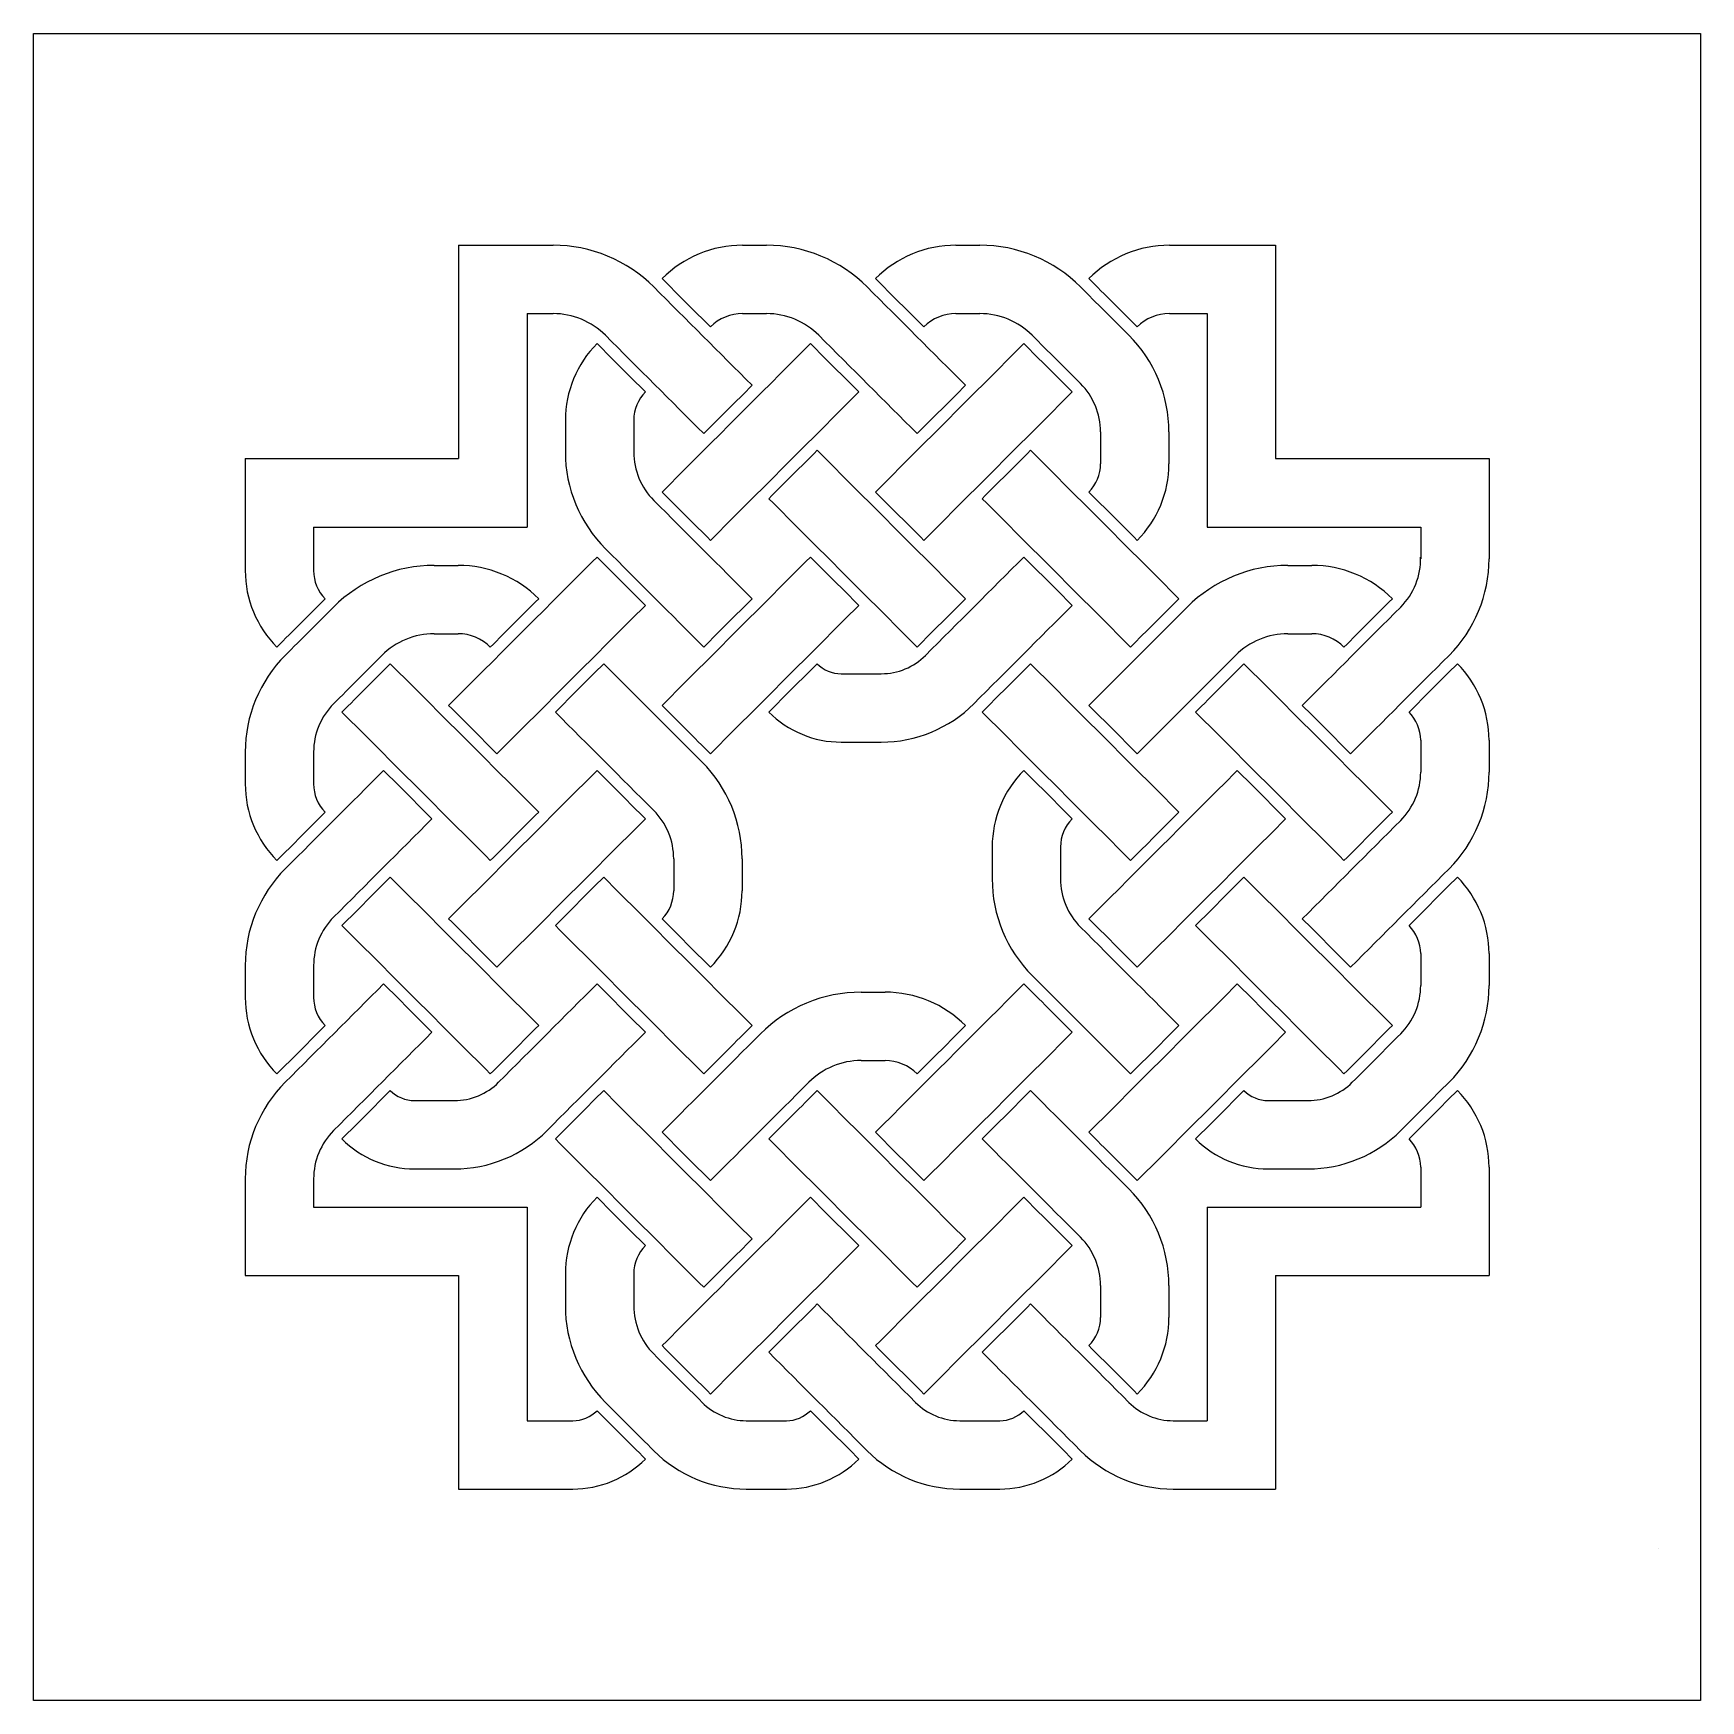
# Model space of a CAD drawing. Extents: x -14400 to 14400, y -14400 to 14400.
import ezdxf

# ---------------------------------------------------------------- set-up
doc = ezdxf.new("R2010")
doc.units = 0
doc.layers.add('PLASMA', color=7, linetype='CONTINUOUS')

msp = doc.modelspace()

# ---------------------------------------------------------------- linework, layer by layer
at = {"layer": 'PLASMA', "color": 7}
for p, q in [((-14400, 14399.999764), (-14400, 14399.999764)), ((-14400, 14399.999764), (-14400, 14399.999764)), ((-14400, 14399.999764), (-14400, 14399.999764)), ((-14400, 14399.999764), (-14400, 14399.999764)), ((-14400, 14399.999764), (-14400, 14399.999764)), ((-14400, 14399.999764), (-14400, 14399.999764)), ((-14400, 14399.999764), (-14400, 14399.999764)), ((13666.9725, -11776.942736), (13666.9725, -11776.942736)), ((13666.9725, -11776.942736), (13666.9725, -11776.942736)), ((13666.9725, -11776.942736), (13666.9725, -11776.942736))]:
    msp.add_line(p, q, dxfattribs=at)
for points in [[(-14400, 14399.999764), (-4800, 14399.999764), (4800, 14399.999764), (14400, 14399.999764)], [(-14400, -14400.000236), (-14400, -4800.000011), (-14400, 4799.999989), (-14400, 14399.999764)], [(14400, 14399.999764), (14400, 4799.999989), (14400, -4800.000011), (14400, -14400.000236)], [(-7053.561525, 10739.877514), (-7053.561525, 9511.077514), (-7053.561525, 8282.277364), (-7053.561525, 7053.477364)], [(-7053.561525, 10739.877514), (-6509.771925, 10739.877514), (-5965.982325, 10739.877514), (-5422.192725, 10739.877514)], [(-3683.958225, 10019.880514), (-4138.103175, 10477.592014), (-4777.453875, 10742.368264), (-5422.192725, 10739.881264)], [(-2149.375125, 10739.877514), (-2665.19865, 10741.895014), (-3176.64975, 10530.003514), (-3539.961675, 10163.877514)], [(-2149.375125, 10739.877514), (-2011.514325, 10739.877514), (-1873.653525, 10739.877514), (-1735.792725, 10739.877514)], [(2.441807, 10019.880514), (-451.703138, 10477.592014), (-1091.053875, 10742.368264), (-1735.792725, 10739.881264)], [(1537.024875, 10739.877514), (1021.20135, 10741.895014), (509.750273, 10530.003514), (146.438333, 10163.877514)], [(1537.024875, 10739.877514), (1674.885675, 10739.877514), (1812.746475, 10739.877514), (1950.607275, 10739.877514)], [(3688.841775, 10019.880514), (3234.696825, 10477.592014), (2595.346125, 10742.368264), (1950.607275, 10739.881264)], [(5223.424875, 10739.877514), (4707.60135, 10741.895014), (4196.15025, 10530.003514), (3832.838325, 10163.877514)], [(5223.424875, 10739.877514), (5835.096075, 10739.877514), (6446.767275, 10739.877514), (7058.438475, 10739.877514)], [(7058.438475, 10739.877514), (7058.438475, 9511.077514), (7058.438475, 8282.277364), (7058.438475, 7053.477364)], [(-3539.961525, 10163.877514), (-3261.561525, 9885.477514), (-2983.161525, 9607.077514), (-2704.761525, 9328.677514)], [(146.438513, 10163.877514), (424.838513, 9885.477514), (703.238512, 9607.077514), (981.638475, 9328.677514)], [(3832.838475, 10163.877514), (4111.238475, 9885.477514), (4389.638475, 9607.077514), (4668.038475, 9328.677514)], [(-3683.961525, 10019.877514), (-3117.561525, 9453.477514), (-2551.161525, 8887.077514), (-1984.761525, 8320.677364)], [(2.438509, 10019.877514), (568.838512, 9453.477514), (1135.238475, 8887.077514), (1701.638475, 8320.677364)], [(3688.838475, 10019.877514), (3967.238475, 9741.477514), (4245.638475, 9463.077514), (4524.038475, 9184.677514)], [(-5872.408725, 9558.728014), (-5872.408725, 8329.928164), (-5872.408725, 7101.128164), (-5872.408725, 5872.328164)], [(-5872.408725, 9558.728014), (-5722.336725, 9558.728014), (-5572.264725, 9558.728014), (-5422.192725, 9558.728014)], [(-4519.15935, 9184.679764), (-4755.093, 9422.465764), (-5087.24325, 9560.020264), (-5422.192725, 9558.728014)], [(-2149.375125, 9558.728014), (-2355.39045, 9559.534264), (-2559.659475, 9474.906514), (-2704.763025, 9328.679014)], [(-2149.375125, 9558.728014), (-2011.514325, 9558.728014), (-1873.653525, 9558.728014), (-1735.792725, 9558.728014)], [(-832.75935, 9184.679764), (-1068.693, 9422.465764), (-1400.84325, 9560.020264), (-1735.792725, 9558.728014)], [(1537.024875, 9558.728014), (1331.00955, 9559.534264), (1126.740525, 9474.906514), (981.636975, 9328.679014)], [(1537.024875, 9558.728014), (1674.885675, 9558.728014), (1812.746475, 9558.728014), (1950.607275, 9558.728014)], [(2853.64065, 9184.679764), (2617.707, 9422.465764), (2285.55675, 9560.020264), (1950.607275, 9558.728014)], [(5223.424875, 9558.728014), (5017.40955, 9559.534264), (4813.140525, 9474.906514), (4668.036975, 9328.679014)], [(5223.424875, 9558.728014), (5441.379675, 9558.728014), (5659.334475, 9558.728014), (5877.289275, 9558.728014)], [(5877.289275, 9558.728014), (5877.289275, 8329.928164), (5877.289275, 7101.128164), (5877.289275, 5872.328164)], [(-4663.158375, 9040.677514), (-5011.01865, 8695.528264), (-5212.248375, 8209.622164), (-5210.357925, 7719.621364)], [(-4663.161525, 9040.677514), (-4384.761525, 8762.277514), (-4106.361525, 8483.877514), (-3827.961525, 8205.477364)], [(-4519.161525, 9184.677514), (-3952.761525, 8618.277514), (-3386.361525, 8051.877364), (-2819.961525, 7485.477364)], [(-3539.961525, 6477.477364), (-2685.561525, 7331.877364), (-1831.161525, 8186.277364), (-976.761525, 9040.677514)], [(-976.761525, 9040.677514), (-698.361488, 8762.277514), (-419.961488, 8483.877514), (-141.561487, 8205.477364)], [(-832.761525, 9184.677514), (-266.361487, 8618.277514), (300.038512, 8051.877364), (866.438475, 7485.477364)], [(146.438513, 6477.477364), (1000.838475, 7331.877364), (1855.238475, 8186.277364), (2709.638475, 9040.677514)], [(2709.638475, 9040.677514), (2988.038475, 8762.277514), (3266.438475, 8483.877514), (3544.838475, 8205.477364)], [(2853.638475, 9184.677514), (3132.038475, 8906.277514), (3410.438475, 8627.877514), (3688.838475, 8349.477514)], [(5215.238475, 7515.972964), (5217.65955, 8134.961389), (4963.39005, 8748.703264), (4524.03855, 9184.677514)], [(-3827.9598, 8205.479239), (-3955.895775, 8078.540164), (-4029.903975, 7899.833764), (-4029.208725, 7719.621364)], [(-1984.761525, 8320.677364), (-2263.161525, 8042.277364), (-2541.561525, 7763.877364), (-2819.961525, 7485.477364)], [(-2704.761525, 5642.277364), (-1850.361525, 6496.677364), (-995.961525, 7351.077364), (-141.561487, 8205.477364)], [(1701.638475, 8320.677364), (1423.238475, 8042.277364), (1144.838475, 7763.877364), (866.438475, 7485.477364)], [(981.638475, 5642.277364), (1836.038475, 6496.677364), (2690.438475, 7351.077364), (3544.838475, 8205.477364)], [(4034.085675, 7515.972964), (4035.294975, 7825.152289), (3908.2896, 8131.710739), (3688.83735, 8349.476014)], [(-5210.361525, 7719.621364), (-5210.361525, 7535.408164), (-5210.361525, 7351.194964), (-5210.361525, 7166.981764)], [(-4029.208725, 7719.621364), (-4029.208725, 7535.408164), (-4029.208725, 7351.194964), (-4029.208725, 7166.981764)], [(4034.089275, 7515.972964), (4034.089275, 7331.760964), (4034.089275, 7147.548964), (4034.089275, 6963.336964)], [(5215.238475, 7515.972964), (5215.238475, 7331.760964), (5215.238475, 7147.548964), (5215.238475, 6963.336964)], [(-10739.96175, 7053.477364), (-10739.96175, 6409.030564), (-10739.96175, 5764.583764), (-10739.96175, 5120.136964)], [(-10739.96175, 7053.477364), (-9511.16175, 7053.477364), (-8282.36175, 7053.477364), (-7053.561525, 7053.477364)], [(-5210.361525, 7166.981764), (-5212.782525, 6547.993339), (-4958.513025, 5934.251839), (-4519.161525, 5498.277364)], [(-4029.208725, 7166.981764), (-4030.418025, 6857.802439), (-3903.412575, 6551.243914), (-3683.960325, 6333.478489)], [(-861.561525, 7197.477364), (-1139.961525, 6919.077364), (-1418.361525, 6640.677364), (-1696.761525, 6362.277364)], [(-861.561525, 7197.477364), (-7.161491, 6343.077364), (847.238475, 5488.677364), (1701.638475, 4634.277364)], [(2824.838475, 7197.477364), (2546.438475, 6919.077364), (2268.038475, 6640.677364), (1989.638475, 6362.277364)], [(2824.838475, 7197.477364), (3679.238475, 6343.077364), (4533.638475, 5488.677364), (5388.038475, 4634.277364)], [(3832.84035, 6477.479089), (3960.7764, 6604.418164), (4034.7846, 6783.124564), (4034.089275, 6963.336964)], [(4668.039, 5642.280439), (5015.899275, 5987.430214), (5217.129, 6473.336089), (5215.238475, 6963.336964)], [(7058.438475, 7053.477364), (8287.23825, 7053.477364), (9516.03825, 7053.477364), (10744.83825, 7053.477364)], [(10744.83825, 7053.477364), (10744.83825, 6476.912164), (10744.83825, 5900.346964), (10744.83825, 5323.781764)], [(-3539.961525, 6477.477364), (-3261.561525, 6199.077364), (-2983.161525, 5920.677364), (-2704.761525, 5642.277364)], [(-1696.761525, 6362.277364), (-842.361525, 5507.877364), (12.03851, 4653.477364), (866.438475, 3799.077364)], [(146.438513, 6477.477364), (424.838513, 6199.077364), (703.238512, 5920.677364), (981.638475, 5642.277364)], [(1989.638475, 6362.277364), (2844.038475, 5507.877364), (3698.438475, 4653.477364), (4552.838475, 3799.077364)], [(3832.838475, 6477.477364), (4111.238475, 6199.077364), (4389.638475, 5920.677364), (4668.038475, 5642.277364)], [(-3683.961525, 6333.477364), (-3117.561525, 5767.077364), (-2551.161525, 5200.677364), (-1984.761525, 4634.277364)], [(-9558.8085, 5872.328164), (-9558.8085, 5621.597764), (-9558.8085, 5370.867364), (-9558.8085, 5120.136964)], [(-9558.8085, 5872.328164), (-8330.0085, 5872.328164), (-7101.208725, 5872.328164), (-5872.408725, 5872.328164)], [(5877.289275, 5872.328164), (7106.089275, 5872.328164), (8334.8895, 5872.328164), (9563.6895, 5872.328164)], [(9563.6895, 5872.328164), (9563.6895, 5689.479364), (9563.6895, 5506.630564), (9563.6895, 5323.781764)], [(-4519.161525, 5498.277364), (-3952.761525, 4931.877364), (-3386.361525, 4365.477364), (-2819.961525, 3799.077364)], [(-7475.326725, 5210.280964), (-8120.10675, 5212.802914), (-8759.421, 4947.938764), (-9213.561, 4490.280664)], [(-7475.326725, 5210.277364), (-7337.467125, 5210.277364), (-7199.607525, 5210.277364), (-7061.747925, 5210.277364)], [(-7226.361525, 2791.077364), (-6371.961525, 3645.477364), (-5517.561525, 4499.877364), (-4663.161525, 5354.277364)], [(-5671.1613, 4634.277514), (-6034.476975, 5000.446489), (-6545.95725, 5212.267339), (-7061.747925, 5210.277364)], [(-4663.161525, 5354.277364), (-4384.761525, 5075.877364), (-4106.361525, 4797.477364), (-3827.961525, 4519.077364)], [(-3539.961525, 2791.077364), (-2685.561525, 3645.477364), (-1831.161525, 4499.877364), (-976.761525, 5354.277364)], [(-976.761525, 5354.277364), (-698.361488, 5075.877364), (-419.961488, 4797.477364), (-141.561487, 4519.077364)], [(2709.638475, 5354.277364), (2143.238475, 4787.877364), (1576.838475, 4221.477364), (1010.438475, 3655.077364)], [(3544.838475, 4519.077364), (3266.438475, 4797.477364), (2988.038475, 5075.877364), (2709.638475, 5354.277364)], [(7270.273275, 5210.280964), (6625.4934, 5212.802914), (5986.179075, 4947.938764), (5532.038775, 4490.280664)], [(7270.273275, 5210.277364), (7408.132875, 5210.277364), (7545.99225, 5210.277364), (7683.852, 5210.277364)], [(9074.439, 4634.277514), (8711.12325, 5000.446489), (8199.64275, 5212.267339), (7683.852, 5210.277364)], [(9218.4375, 4490.278489), (9444.94275, 4714.849189), (9572.61075, 5034.197164), (9563.32275, 5353.019014)], [(10053.63825, 3655.077364), (10493.0415, 4091.056339), (10747.22625, 4704.832789), (10744.83825, 5323.781764)], [(-10739.958, 5120.136964), (-10741.87425, 4630.104889), (-10540.578, 4144.226614), (-10192.75875, 3799.080439)], [(-9558.8085, 5120.136964), (-9559.5135, 4939.913089), (-9485.481, 4761.216889), (-9357.5595, 4634.279089)], [(-10192.76175, 3799.077364), (-9914.36175, 4077.477364), (-9635.96175, 4355.877364), (-9357.56175, 4634.277364)], [(-5671.161525, 4634.277364), (-5949.561525, 4355.877364), (-6227.961525, 4077.477364), (-6506.361525, 3799.077364)], [(-1984.761525, 4634.277364), (-2263.161525, 4355.877364), (-2541.561525, 4077.477364), (-2819.961525, 3799.077364)], [(1701.638475, 4634.277364), (1423.238475, 4355.877364), (1144.838475, 4077.477364), (866.438475, 3799.077364)], [(5388.038475, 4634.277364), (5109.638475, 4355.877364), (4831.238475, 4077.477364), (4552.838475, 3799.077364)], [(9074.43825, 4634.277364), (8796.03825, 4355.877364), (8517.63825, 4077.477364), (8239.23825, 3799.077364)], [(-9213.56175, 4490.277364), (-9491.96175, 4211.877364), (-9770.36175, 3933.477364), (-10048.76175, 3655.077364)], [(-6391.161525, 1955.877364), (-5536.761525, 2810.277364), (-4682.361525, 3664.677364), (-3827.961525, 4519.077364)], [(-2704.761525, 1955.877364), (-1850.361525, 2810.277364), (-995.961525, 3664.677364), (-141.561487, 4519.077364)], [(3544.838475, 4519.077364), (2978.438475, 3952.677364), (2412.038475, 3386.277364), (1845.638475, 2819.877364)], [(3832.838475, 2791.077364), (4399.238475, 3357.477364), (4965.638475, 3923.877364), (5532.038475, 4490.277364)], [(7519.23825, 2791.077364), (8085.63825, 3357.477364), (8652.03825, 3923.877364), (9218.43825, 4490.277364)], [(-7475.326725, 4029.128164), (-7810.2975, 4030.438339), (-8142.429, 3892.838239), (-8378.36025, 3655.079464)], [(-7475.326725, 4029.128164), (-7337.467125, 4029.128164), (-7199.607525, 4029.128164), (-7061.747925, 4029.128164)], [(-6506.35995, 3799.078939), (-6651.465, 3945.323539), (-6855.74565, 4029.922939), (-7061.747925, 4029.128164)], [(7270.273275, 4029.128164), (6935.302575, 4030.438339), (6603.171225, 3892.838239), (6367.239975, 3655.079464)], [(7270.273275, 4029.128164), (7408.132875, 4029.128164), (7545.99225, 4029.128164), (7683.852, 4029.128164)], [(8239.23975, 3799.078939), (8094.135, 3945.323539), (7889.8545, 4029.922939), (7683.852, 4029.128164)], [(-10048.76175, 3655.077364), (-10488.16425, 3219.098389), (-10742.34975, 2605.321939), (-10739.96175, 1986.372964)], [(-8378.36175, 3655.077364), (-8656.76175, 3376.677364), (-8935.16175, 3098.277364), (-9213.56175, 2819.877364)], [(-8234.36175, 3511.077364), (-8512.76175, 3232.677364), (-8791.16175, 2954.277364), (-9069.56175, 2675.877364)], [(-8234.36175, 3511.077364), (-7379.961525, 2656.677364), (-6525.561525, 1802.277364), (-5671.161525, 947.877356)], [(-4547.961525, 3511.077364), (-4826.361525, 3232.677364), (-5104.761525, 2954.277364), (-5383.161525, 2675.877364)], [(-4547.961525, 3511.077364), (-3981.561525, 2944.677364), (-3415.161525, 2378.277364), (-2848.761525, 1811.877364)], [(-861.561525, 3511.077364), (-1139.961525, 3232.677364), (-1418.361525, 2954.277364), (-1696.761525, 2675.877364)], [(-861.5601, 3511.078789), (-752.787, 3401.451439), (-599.65488, 3338.034364), (-445.232287, 3338.630164)], [(246.464513, 3338.630164), (529.853295, 3337.521739), (810.839925, 3453.932839), (1010.4402, 3655.079239)], [(2824.838475, 3511.077364), (2546.438475, 3232.677364), (2268.038475, 2954.277364), (1989.638475, 2675.877364)], [(2824.838475, 3511.077364), (3679.238475, 2656.677364), (4533.638475, 1802.277364), (5388.038475, 947.877356)], [(4668.038475, 1955.877364), (5234.438475, 2522.277364), (5800.838475, 3088.677364), (6367.238475, 3655.077364)], [(6511.238475, 3511.077364), (6232.838475, 3232.677364), (5954.438475, 2954.277364), (5676.038475, 2675.877364)], [(6511.238475, 3511.077364), (7365.638475, 2656.677364), (8220.03825, 1802.277364), (9074.43825, 947.877356)], [(8354.43825, 1955.877364), (8920.83825, 2522.277364), (9487.23825, 3088.677364), (10053.63825, 3655.077364)], [(10197.63825, 3511.077364), (9919.23825, 3232.677364), (9640.83825, 2954.277364), (9362.43825, 2675.877364)], [(10744.83825, 2190.021364), (10746.75525, 2680.053439), (10545.459, 3165.931714), (10197.639, 3511.077814)], [(-445.232287, 3338.630164), (-214.666688, 3338.630164), (15.898909, 3338.630164), (246.464512, 3338.630164)], [(-9213.56025, 2819.876239), (-9433.038, 2602.108564), (-9560.00175, 2295.532564), (-9558.8085, 1986.372964)], [(-9069.56175, 2675.877364), (-8215.16175, 1821.477364), (-7360.761525, 967.077356), (-6506.361525, 112.677356)], [(-7226.361525, 2791.077364), (-6947.961525, 2512.677364), (-6669.561525, 2234.277364), (-6391.161525, 1955.877364)], [(-5383.161525, 2675.877364), (-4816.761525, 2109.477364), (-4250.361525, 1543.077356), (-3683.961525, 976.677356)], [(-3539.961525, 2791.077364), (-3261.561525, 2512.677364), (-2983.161525, 2234.277364), (-2704.761525, 1955.877364)], [(-1696.761225, 2675.877589), (-1369.776825, 2346.325339), (-909.444225, 2155.686364), (-445.232288, 2157.477364)], [(246.464513, 2157.480964), (839.66145, 2155.160764), (1427.830125, 2398.835614), (1845.63885, 2819.880664)], [(1989.638475, 2675.877364), (2844.038475, 1821.477364), (3698.438475, 967.077356), (4552.838475, 112.677356)], [(3832.838475, 2791.077364), (4111.238475, 2512.677364), (4389.638475, 2234.277364), (4668.038475, 1955.877364)], [(5676.038475, 2675.877364), (6530.438475, 1821.477364), (7384.838475, 967.077356), (8239.23825, 112.677356)], [(7519.23825, 2791.077364), (7797.63825, 2512.677364), (8076.03825, 2234.277364), (8354.43825, 1955.877364)], [(9563.6895, 2190.021364), (9564.3945, 2370.245239), (9490.36125, 2548.941439), (9362.4405, 2675.879239)], [(-445.232287, 2157.477364), (-214.666688, 2157.477364), (15.898909, 2157.477364), (246.464512, 2157.477364)], [(9563.6895, 2190.021364), (9563.6895, 2005.808164), (9563.6895, 1821.594964), (9563.6895, 1637.381764)], [(10744.83825, 2190.021364), (10744.83825, 2005.808164), (10744.83825, 1821.594964), (10744.83825, 1637.381764)], [(-10739.96175, 1986.372964), (-10739.96175, 1802.160964), (-10739.96175, 1617.948964), (-10739.96175, 1433.736956)], [(-9558.8085, 1986.372964), (-9558.8085, 1802.160964), (-9558.8085, 1617.948964), (-9558.8085, 1433.736956)], [(-2157.561525, 143.172956), (-2155.14045, 762.161381), (-2409.40995, 1375.902896), (-2848.76145, 1811.877364)], [(-10048.76175, -31.322636), (-9482.36175, 535.077356), (-8915.96175, 1101.477356), (-8349.56175, 1667.877364)], [(-8349.56175, 1667.877364), (-8071.16175, 1389.477356), (-7792.76175, 1111.077356), (-7514.36175, 832.677358)], [(-4663.161525, 1667.877364), (-5517.561525, 813.477358), (-6371.961525, -40.922636), (-7226.361525, -895.322636)], [(-4663.161525, 1667.877364), (-4384.761525, 1389.477356), (-4106.361525, 1111.077356), (-3827.961525, 832.677358)], [(2709.641625, 1667.877814), (2361.78135, 1322.728136), (2160.551625, 836.822193), (2162.442075, 346.821356)], [(2709.638475, 1667.877364), (2988.038475, 1389.477356), (3266.438475, 1111.077356), (3544.838475, 832.677358)], [(6396.038475, 1667.877364), (5541.638475, 813.477358), (4687.238475, -40.922636), (3832.838475, -895.322636)], [(6396.038475, 1667.877364), (6674.438475, 1389.477356), (6952.838475, 1111.077356), (7231.238475, 832.677358)], [(9218.4375, 803.878508), (9437.91525, 1021.646186), (9564.87825, 1328.222164), (9563.68575, 1637.381764)], [(10053.63825, -31.322636), (10493.0415, 404.656316), (10747.22625, 1018.432789), (10744.83825, 1637.381764)], [(-10739.958, 1433.736956), (-10741.87425, 943.704889), (-10540.578, 457.826621), (-10192.75875, 112.680469)], [(-9558.8085, 1433.736956), (-9559.5135, 1253.513066), (-9485.481, 1074.816859), (-9357.5595, 947.879081)], [(-9357.56175, 947.877356), (-9635.96175, 669.477356), (-9914.36175, 391.077356), (-10192.76175, 112.677356)], [(-5671.161525, 947.877356), (-5949.561525, 669.477356), (-6227.961525, 391.077356), (-6506.361525, 112.677356)], [(-3338.714325, 143.172956), (-3337.505025, 452.352259), (-3464.5104, 758.910776), (-3683.96265, 976.676209)], [(5388.038475, 947.877356), (5109.638475, 669.477356), (4831.238475, 391.077356), (4552.838475, 112.677356)], [(9074.43825, 947.877356), (8796.03825, 669.477356), (8517.63825, 391.077356), (8239.23825, 112.677356)], [(-9213.56175, -866.522636), (-8647.16175, -300.122636), (-8080.76175, 266.277356), (-7514.36175, 832.677358)], [(-3827.961525, 832.677358), (-4682.361525, -21.722636), (-5536.761525, -876.122636), (-6391.161525, -1730.522636)], [(3544.8402, 832.679235), (3416.904225, 705.740149), (3342.896025, 527.033764), (3343.591275, 346.821356)], [(7231.238475, 832.677358), (6376.838475, -21.722636), (5522.438475, -876.122636), (4668.038475, -1730.522636)], [(7519.23825, -895.322636), (8085.63825, -328.922636), (8652.03825, 237.477356), (9218.43825, 803.877358)], [(2162.438475, 346.821356), (2162.438475, 162.608156), (2162.438475, -21.605036), (2162.438475, -205.818236)], [(3343.591275, 346.821356), (3343.591275, 162.608156), (3343.591275, -21.605036), (3343.591275, -205.818236)], [(-3338.710725, 143.172956), (-3338.710725, -41.039036), (-3338.710725, -225.251036), (-3338.710725, -409.463036)], [(-2157.561525, 143.172956), (-2157.561525, -41.039036), (-2157.561525, -225.251036), (-2157.561525, -409.463036)], [(-10048.76175, -31.322636), (-10488.16425, -467.301611), (-10742.34975, -1081.078061), (-10739.96175, -1700.027036)], [(-9069.56175, -1010.522636), (-8791.16175, -732.122636), (-8512.76175, -453.722636), (-8234.36175, -175.322636)], [(-8234.36175, -175.322636), (-7379.961525, -1029.722636), (-6525.561525, -1884.122636), (-5671.161525, -2738.522636)], [(-4547.961525, -175.322636), (-4826.361525, -453.722636), (-5104.761525, -732.122636), (-5383.161525, -1010.522636)], [(-4547.961525, -175.322636), (-3693.561525, -1029.722636), (-2839.161525, -1884.122636), (-1984.761525, -2738.522636)], [(2162.438475, -205.818236), (2159.939625, -824.925086), (2414.4312, -1438.601936), (2853.638475, -1874.522636)], [(3343.591275, -205.818236), (3342.381975, -514.997561), (3469.387425, -821.556086), (3688.839675, -1039.321511)], [(6511.238475, -175.322636), (6232.838475, -453.722636), (5954.438475, -732.122636), (5676.038475, -1010.522636)], [(6511.238475, -175.322636), (7365.638475, -1029.722636), (8220.03825, -1884.122636), (9074.43825, -2738.522636)], [(8354.43825, -1730.522636), (8920.83825, -1164.122636), (9487.23825, -597.722636), (10053.63825, -31.322636)], [(10197.63825, -175.322636), (9919.23825, -453.722636), (9640.83825, -732.122636), (9362.43825, -1010.522636)], [(10744.83825, -1496.378636), (10746.75525, -1006.346561), (10545.459, -520.468286), (10197.639, -175.322186)], [(-3539.959575, -895.320911), (-3412.0236, -768.381836), (-3338.0154, -589.675436), (-3338.710725, -409.463036)], [(-2704.761, -1730.519561), (-2356.900725, -1385.369786), (-2155.671, -899.463911), (-2157.561525, -409.463036)], [(-9213.56025, -866.523761), (-9433.038, -1084.291436), (-9560.00175, -1390.867436), (-9558.8085, -1700.027036)], [(-9069.56175, -1010.522636), (-8215.16175, -1864.922636), (-7360.761525, -2719.322636), (-6506.361525, -3573.722636)], [(-7226.361525, -895.322636), (-6947.961525, -1173.722636), (-6669.561525, -1452.122636), (-6391.161525, -1730.522636)], [(-5383.161525, -1010.522636), (-4528.761525, -1864.922636), (-3674.361525, -2719.322636), (-2819.961525, -3573.722636)], [(-3539.961525, -895.322636), (-3261.561525, -1173.722636), (-2983.161525, -1452.122636), (-2704.761525, -1730.522636)], [(3688.838475, -1039.322636), (4255.238475, -1605.722636), (4821.638475, -2172.122636), (5388.038475, -2738.522636)], [(3832.838475, -895.322636), (4111.238475, -1173.722636), (4389.638475, -1452.122636), (4668.038475, -1730.522636)], [(5676.038475, -1010.522636), (6530.438475, -1864.922636), (7384.838475, -2719.322636), (8239.23825, -3573.722636)], [(8354.43825, -1730.522636), (8076.03825, -1452.122636), (7797.63825, -1173.722636), (7519.23825, -895.322636)], [(9563.6895, -1496.378636), (9564.3945, -1316.154761), (9490.36125, -1137.458561), (9362.4405, -1010.520761)], [(-10739.96175, -1700.027036), (-10739.96175, -1884.239036), (-10739.96175, -2068.451036), (-10739.96175, -2252.663036)], [(-9558.8085, -1700.027036), (-9558.8085, -1884.239036), (-9558.8085, -2068.451036), (-9558.8085, -2252.663036)], [(9563.6895, -1496.378636), (9563.6895, -1680.591836), (9563.6895, -1864.805036), (9563.6895, -2049.018236)], [(10744.83825, -1496.378636), (10744.83825, -1680.591836), (10744.83825, -1864.805036), (10744.83825, -2049.018236)], [(2853.638475, -1874.522636), (3420.038475, -2440.922636), (3986.438475, -3007.322636), (4552.838475, -3573.722636)], [(-10739.958, -2252.663036), (-10741.87425, -2742.695111), (-10540.578, -3228.573386), (-10192.75875, -3573.719561)], [(-10048.76175, -3717.722636), (-9482.36175, -3151.322636), (-8915.96175, -2584.922636), (-8349.56175, -2018.522636)], [(-9558.8085, -2252.663036), (-9559.5135, -2432.886911), (-9485.481, -2611.583111), (-9357.5595, -2738.520911)], [(-8349.56175, -2018.522636), (-8071.16175, -2296.922636), (-7792.76175, -2575.322636), (-7514.36175, -2853.722636)], [(-4663.161525, -2018.522636), (-5229.561525, -2584.922636), (-5795.961525, -3151.322636), (-6362.361525, -3717.722636)], [(-3827.961525, -2853.722636), (-4106.361525, -2575.322636), (-4384.761525, -2296.922636), (-4663.161525, -2018.522636)], [(-102.526687, -2162.519036), (-747.30657, -2159.997086), (-1386.620925, -2424.861236), (-1840.761225, -2882.519336)], [(-102.526687, -2162.522636), (35.332909, -2162.522636), (173.192513, -2162.522636), (311.052113, -2162.522636)], [(2709.638475, -2018.522636), (1855.238475, -2872.922636), (1000.838475, -3727.322636), (146.438513, -4581.722636)], [(1701.6387, -2738.522486), (1338.323025, -2372.353511), (826.84275, -2160.532661), (311.052113, -2162.522636)], [(2709.638475, -2018.522636), (2988.038475, -2296.922636), (3266.438475, -2575.322636), (3544.838475, -2853.722636)], [(3832.838475, -4581.722636), (4687.238475, -3727.322636), (5541.638475, -2872.922636), (6396.038475, -2018.522636)], [(6396.038475, -2018.522636), (6674.438475, -2296.922636), (6952.838475, -2575.322636), (7231.238475, -2853.722636)], [(9218.4375, -2882.521511), (9437.91525, -2664.753836), (9564.87825, -2358.177836), (9563.68575, -2049.018236)], [(10053.63825, -3717.722636), (10493.0415, -3281.743661), (10747.22625, -2667.967211), (10744.83825, -2049.018236)], [(-9357.56175, -2738.522636), (-9635.96175, -3016.922636), (-9914.36175, -3295.322636), (-10192.76175, -3573.722636)], [(-9213.56175, -4552.922636), (-8647.16175, -3986.522636), (-8080.76175, -3420.122636), (-7514.36175, -2853.722636)], [(-6506.361525, -3573.722636), (-6227.961525, -3295.322636), (-5949.561525, -3016.922636), (-5671.161525, -2738.522636)], [(-3827.961525, -2853.722636), (-4394.361525, -3420.122636), (-4960.761525, -3986.522636), (-5527.161525, -4552.922636)], [(-1984.761525, -2738.522636), (-2263.161525, -3016.922636), (-2541.561525, -3295.322636), (-2819.961525, -3573.722636)], [(1701.638475, -2738.522636), (1423.238475, -3016.922636), (1144.838475, -3295.322636), (866.438475, -3573.722636)], [(3544.838475, -2853.722636), (2690.438475, -3708.122636), (1836.038475, -4562.522636), (981.638475, -5416.922636)], [(4552.838475, -3573.722636), (4831.238475, -3295.322636), (5109.638475, -3016.922636), (5388.038475, -2738.522636)], [(4668.038475, -5416.922636), (5522.438475, -4562.522636), (6376.838475, -3708.122636), (7231.238475, -2853.722636)], [(9074.43825, -2738.522636), (8796.03825, -3016.922636), (8517.63825, -3295.322636), (8239.23825, -3573.722636)], [(-3539.961525, -4581.722636), (-2973.561525, -4015.322636), (-2407.161525, -3448.922636), (-1840.761525, -2882.522636)], [(8383.23825, -3717.722636), (8661.63825, -3439.322636), (8940.03825, -3160.922636), (9218.43825, -2882.522636)], [(-102.526687, -3343.671836), (-437.497448, -3342.361661), (-769.628775, -3479.961761), (-1005.560025, -3717.720536)], [(-102.526687, -3343.671836), (35.332909, -3343.671836), (173.192513, -3343.671836), (311.052113, -3343.671836)], [(866.44005, -3573.721061), (721.335007, -3427.476461), (517.054327, -3342.877061), (311.052113, -3343.671836)], [(-10048.76175, -3717.722636), (-10488.16425, -4153.701611), (-10742.34975, -4767.478061), (-10739.96175, -5386.427036)], [(-7126.335525, -4034.169836), (-6842.946675, -4035.278261), (-6561.960075, -3918.867161), (-6362.3598, -3717.720761)], [(-2704.761525, -5416.922636), (-2138.361525, -4850.522636), (-1571.961525, -4284.122636), (-1005.561525, -3717.722636)], [(7619.26425, -4034.169836), (7902.65325, -4035.278261), (8183.64, -3918.867161), (8383.2405, -3717.720761)], [(9218.43825, -4552.922636), (9496.83825, -4274.522636), (9775.23825, -3996.122636), (10053.63825, -3717.722636)], [(-8234.36175, -3861.722636), (-8512.76175, -4140.122636), (-8791.16175, -4418.522636), (-9069.56175, -4696.922636)], [(-8234.36025, -3861.721211), (-8125.587, -3971.348561), (-7972.455, -4034.765636), (-7818.03225, -4034.169836)], [(-4547.961525, -3861.722636), (-4826.361525, -4140.122636), (-5104.761525, -4418.522636), (-5383.161525, -4696.922636)], [(-4547.961525, -3861.722636), (-3693.561525, -4716.122636), (-2839.161525, -5570.522636), (-1984.761525, -6424.922636)], [(-861.561525, -3861.722636), (-1139.961525, -4140.122636), (-1418.361525, -4418.522636), (-1696.761525, -4696.922636)], [(-861.561525, -3861.722636), (-7.161491, -4716.122636), (847.238475, -5570.522636), (1701.638475, -6424.922636)], [(2824.838475, -3861.722636), (2546.438475, -4140.122636), (2268.038475, -4418.522636), (1989.638475, -4696.922636)], [(2824.838475, -3861.722636), (3391.238475, -4428.122636), (3957.638475, -4994.522636), (4524.038475, -5560.922636)], [(6511.238475, -3861.722636), (6232.838475, -4140.122636), (5954.438475, -4418.522636), (5676.038475, -4696.922636)], [(6511.2399, -3861.721211), (6620.013, -3971.348561), (6773.14515, -4034.765636), (6927.567675, -4034.169836)], [(10197.63825, -3861.722636), (9919.23825, -4140.122636), (9640.83825, -4418.522636), (9362.43825, -4696.922636)], [(10744.83825, -5182.778636), (10746.75525, -4692.746561), (10545.459, -4206.868286), (10197.639, -3861.722186)], [(-7818.03225, -4034.169836), (-7587.4665, -4034.169836), (-7356.901125, -4034.169836), (-7126.335525, -4034.169836)], [(6927.567675, -4034.169836), (7158.133275, -4034.169836), (7388.698875, -4034.169836), (7619.26425, -4034.169836)], [(-9213.56025, -4552.923761), (-9433.038, -4770.691436), (-9560.00175, -5077.267436), (-9558.8085, -5386.427036)], [(-7126.335525, -5215.319036), (-6533.13855, -5217.639236), (-5944.969875, -4973.964386), (-5527.16115, -4552.919336)], [(-3539.961525, -4581.722636), (-3261.561525, -4860.122636), (-2983.161525, -5138.522636), (-2704.761525, -5416.922636)], [(146.438513, -4581.722636), (424.838513, -4860.122636), (703.238512, -5138.522636), (981.638475, -5416.922636)], [(3832.838475, -4581.722636), (4111.238475, -4860.122636), (4389.638475, -5138.522636), (4668.038475, -5416.922636)], [(7619.26425, -5215.319036), (8212.46175, -5217.639236), (8800.6305, -4973.964386), (9218.439, -4552.919336)], [(-9069.561, -4696.922411), (-8742.57675, -5026.474661), (-8282.244, -5217.113636), (-7818.03225, -5215.322636)], [(-5383.161525, -4696.922636), (-4528.761525, -5551.322636), (-3674.361525, -6405.722636), (-2819.961525, -7260.122486)], [(-1696.761525, -4696.922636), (-842.361525, -5551.322636), (12.03851, -6405.722636), (866.438475, -7260.122486)], [(1989.638475, -4696.922636), (2556.038475, -5263.322636), (3122.438475, -5829.722636), (3688.838475, -6396.122636)], [(5676.038775, -4696.922411), (6003.023175, -5026.474661), (6463.355775, -5217.113636), (6927.567675, -5215.322636)], [(9563.6895, -5182.778636), (9564.3945, -5002.554761), (9490.36125, -4823.858561), (9362.4405, -4696.920761)], [(9563.6895, -5182.778636), (9563.6895, -5414.309036), (9563.6895, -5645.839436), (9563.6895, -5877.369836)], [(10744.83825, -5182.778636), (10744.83825, -5808.026636), (10744.83825, -6433.274636), (10744.83825, -7058.522486)], [(-10739.96175, -5386.427036), (-10739.96175, -5943.792236), (-10739.96175, -6501.157436), (-10739.96175, -7058.522486)], [(-9558.8085, -5386.427036), (-9558.8085, -5550.074636), (-9558.8085, -5713.722236), (-9558.8085, -5877.369836)], [(-7818.03225, -5215.322636), (-7587.4665, -5215.322636), (-7356.901125, -5215.322636), (-7126.335525, -5215.322636)], [(6927.567675, -5215.322636), (7158.133275, -5215.322636), (7388.698875, -5215.322636), (7619.26425, -5215.322636)], [(-4663.158375, -5704.922186), (-5011.01865, -6050.071886), (-5212.248375, -6535.977836), (-5210.357925, -7025.978486)], [(-4663.161525, -5704.922636), (-4384.761525, -5983.322636), (-4106.361525, -6261.722636), (-3827.961525, -6540.122636)], [(-976.761525, -5704.922636), (-1831.161525, -6559.322636), (-2685.561525, -7413.722486), (-3539.961525, -8268.122486)], [(-976.761525, -5704.922636), (-698.361488, -5983.322636), (-419.961488, -6261.722636), (-141.561487, -6540.122636)], [(2709.638475, -5704.922636), (1855.238475, -6559.322636), (1000.838475, -7413.722486), (146.438513, -8268.122486)], [(2709.638475, -5704.922636), (2988.038475, -5983.322636), (3266.438475, -6261.722636), (3544.838475, -6540.122636)], [(5215.238475, -7229.626736), (5217.65955, -6610.638611), (4963.39005, -5996.897111), (4524.03855, -5560.922636)], [(-9558.8085, -5877.369836), (-8330.0085, -5877.369836), (-7101.208725, -5877.369836), (-5872.408725, -5877.369836)], [(-5872.408725, -5877.369836), (-5872.408725, -7106.169986), (-5872.408725, -8334.969986), (-5872.408725, -9563.769986)], [(5877.289275, -5877.369836), (5877.289275, -7106.169986), (5877.289275, -8334.969986), (5877.289275, -9563.769986)], [(5877.289275, -5877.369836), (7106.089275, -5877.369836), (8334.8895, -5877.369836), (9563.6895, -5877.369836)], [(-3827.9598, -6540.120761), (-3955.895775, -6667.059986), (-4029.903975, -6845.766236), (-4029.208725, -7025.978486)], [(-1984.761525, -6424.922636), (-2263.161525, -6703.322486), (-2541.561525, -6981.722486), (-2819.961525, -7260.122486)], [(-141.561487, -6540.122636), (-995.961525, -7394.522486), (-1850.361525, -8248.922486), (-2704.761525, -9103.322486)], [(1701.638475, -6424.922636), (1423.238475, -6703.322486), (1144.838475, -6981.722486), (866.438475, -7260.122486)], [(3544.838475, -6540.122636), (2690.438475, -7394.522486), (1836.038475, -8248.922486), (981.638475, -9103.322486)], [(4034.085675, -7229.626736), (4035.294975, -6920.447486), (3908.2896, -6613.889261), (3688.83735, -6396.123761)], [(-10739.96175, -7058.522486), (-9511.16175, -7058.522486), (-8282.36175, -7058.522486), (-7053.561525, -7058.522486)], [(-7053.561525, -7058.522486), (-7053.561525, -8287.322486), (-7053.561525, -9516.122486), (-7053.561525, -10744.922486)], [(-5210.361525, -7025.978486), (-5210.361525, -7210.191986), (-5210.361525, -7394.404736), (-5210.361525, -7578.618236)], [(-4029.208725, -7025.978486), (-4029.208725, -7210.191986), (-4029.208725, -7394.404736), (-4029.208725, -7578.618236)], [(7058.438475, -7058.522486), (7058.438475, -8287.322486), (7058.438475, -9516.122486), (7058.438475, -10744.922486)], [(7058.438475, -7058.522486), (8287.23825, -7058.522486), (9516.03825, -7058.522486), (10744.83825, -7058.522486)], [(4034.089275, -7229.626736), (4034.089275, -7413.838736), (4034.089275, -7598.050736), (4034.089275, -7782.262736)], [(5215.238475, -7229.626736), (5215.238475, -7413.838736), (5215.238475, -7598.050736), (5215.238475, -7782.262736)], [(-5210.361525, -7578.618236), (-5212.782525, -8197.606736), (-4958.513025, -8811.348236), (-4519.161525, -9247.322486)], [(-4029.208725, -7578.618236), (-4030.418025, -7887.797486), (-3903.412575, -8194.356236), (-3683.960325, -8412.121736)], [(-1696.761525, -8383.322486), (-1418.361525, -8104.922486), (-1139.961525, -7826.522486), (-861.561525, -7548.122486)], [(-861.561525, -7548.122486), (-295.161488, -8114.522486), (271.238512, -8680.922486), (837.638475, -9247.322486)], [(1989.638475, -8383.322486), (2268.038475, -8104.922486), (2546.438475, -7826.522486), (2824.838475, -7548.122486)], [(2824.838475, -7548.122486), (3391.238475, -8114.522486), (3957.638475, -8680.922486), (4524.038475, -9247.322486)], [(3832.84035, -8268.120986), (3960.7764, -8141.181986), (4034.7846, -7962.475736), (4034.089275, -7782.262736)], [(4668.039, -9103.319486), (5015.899275, -8758.169486), (5217.129, -8272.263986), (5215.238475, -7782.262736)], [(-3539.961525, -8268.122486), (-3261.561525, -8546.522486), (-2983.161525, -8824.922486), (-2704.761525, -9103.322486)], [(146.438513, -8268.122486), (424.838513, -8546.522486), (703.238512, -8824.922486), (981.638475, -9103.322486)], [(3832.838475, -8268.122486), (4111.238475, -8546.522486), (4389.638475, -8824.922486), (4668.038475, -9103.322486)], [(-3683.961525, -8412.122486), (-3405.561525, -8690.522486), (-3127.161525, -8968.922486), (-2848.761525, -9247.322486)], [(-1696.761525, -8383.322486), (-1130.361525, -8949.722486), (-563.961487, -9516.122486), (2.43851, -10082.522486)], [(1989.638475, -8383.322486), (2556.038475, -8949.722486), (3122.438475, -9516.122486), (3688.838475, -10082.522486)], [(-5079.487125, -9563.769986), (-4925.054625, -9564.373736), (-4771.93125, -9500.935736), (-4663.159275, -9391.320986)], [(-4663.161525, -9391.322486), (-4384.761525, -9669.722486), (-4106.361525, -9948.122486), (-3827.961525, -10226.522486)], [(-4519.161525, -9247.322486), (-4240.761525, -9525.722486), (-3962.361525, -9804.122486), (-3683.961525, -10082.522486)], [(-2848.759575, -9247.320986), (-2649.1572, -9448.490486), (-2368.154625, -9564.863486), (-2084.783925, -9563.769986)], [(-1393.087125, -9563.769986), (-1238.654625, -9564.373736), (-1085.53125, -9500.935736), (-976.759275, -9391.320986)], [(-976.761525, -9391.322486), (-698.361488, -9669.722486), (-419.961488, -9948.122486), (-141.561487, -10226.522486)], [(837.640425, -9247.320986), (1037.2428, -9448.490486), (1318.245375, -9564.863486), (1601.616075, -9563.769986)], [(2293.312875, -9563.769986), (2447.745375, -9564.373736), (2600.86875, -9500.935736), (2709.640725, -9391.320986)], [(2709.638475, -9391.322486), (2988.038475, -9669.722486), (3266.438475, -9948.122486), (3544.838475, -10226.522486)], [(4524.040425, -9247.320986), (4723.6428, -9448.490486), (5004.645375, -9564.863486), (5288.016075, -9563.769986)], [(-5872.408725, -9563.769986), (-5608.101525, -9563.769986), (-5343.794325, -9563.769986), (-5079.487125, -9563.769986)], [(-2084.783925, -9563.769986), (-1854.218325, -9563.769986), (-1623.652725, -9563.769986), (-1393.087125, -9563.769986)], [(1601.616075, -9563.769986), (1832.181675, -9563.769986), (2062.747275, -9563.769986), (2293.312875, -9563.769986)], [(5288.016075, -9563.769986), (5484.440475, -9563.769986), (5680.864875, -9563.769986), (5877.289275, -9563.769986)], [(-5079.487125, -10744.922486), (-4615.245525, -10746.738236), (-4154.939175, -10556.036486), (-3827.95815, -10226.522486)], [(-3683.958225, -10082.519486), (-3266.145225, -10503.613736), (-2677.943025, -10747.207736), (-2084.783925, -10744.918736)], [(-1393.087125, -10744.922486), (-928.845525, -10746.738236), (-468.539167, -10556.036486), (-141.55815, -10226.522486)], [(2.441798, -10082.519486), (420.254775, -10503.613736), (1008.456975, -10747.207736), (1601.616075, -10744.918736)], [(2293.312875, -10744.922486), (2757.554475, -10746.738236), (3217.860825, -10556.036486), (3544.84185, -10226.522486)], [(3688.841775, -10082.519486), (4106.654775, -10503.613736), (4694.856975, -10747.207736), (5288.016075, -10744.918736)], [(-7053.561525, -10744.922486), (-6395.536725, -10744.922486), (-5737.511925, -10744.922486), (-5079.487125, -10744.922486)], [(-2084.783925, -10744.922486), (-1854.218325, -10744.922486), (-1623.652725, -10744.922486), (-1393.087125, -10744.922486)], [(1601.616075, -10744.922486), (1832.181675, -10744.922486), (2062.747275, -10744.922486), (2293.312875, -10744.922486)], [(5288.016075, -10744.922486), (5878.156875, -10744.922486), (6468.297675, -10744.922486), (7058.438475, -10744.922486)], [(14400, -14400.000236), (4800, -14400.000236), (-4800, -14400.000236), (-14400, -14400.000236)]]:
    msp.add_open_spline(points, degree=3, dxfattribs=at)

doc.saveas('drawing.dxf')
